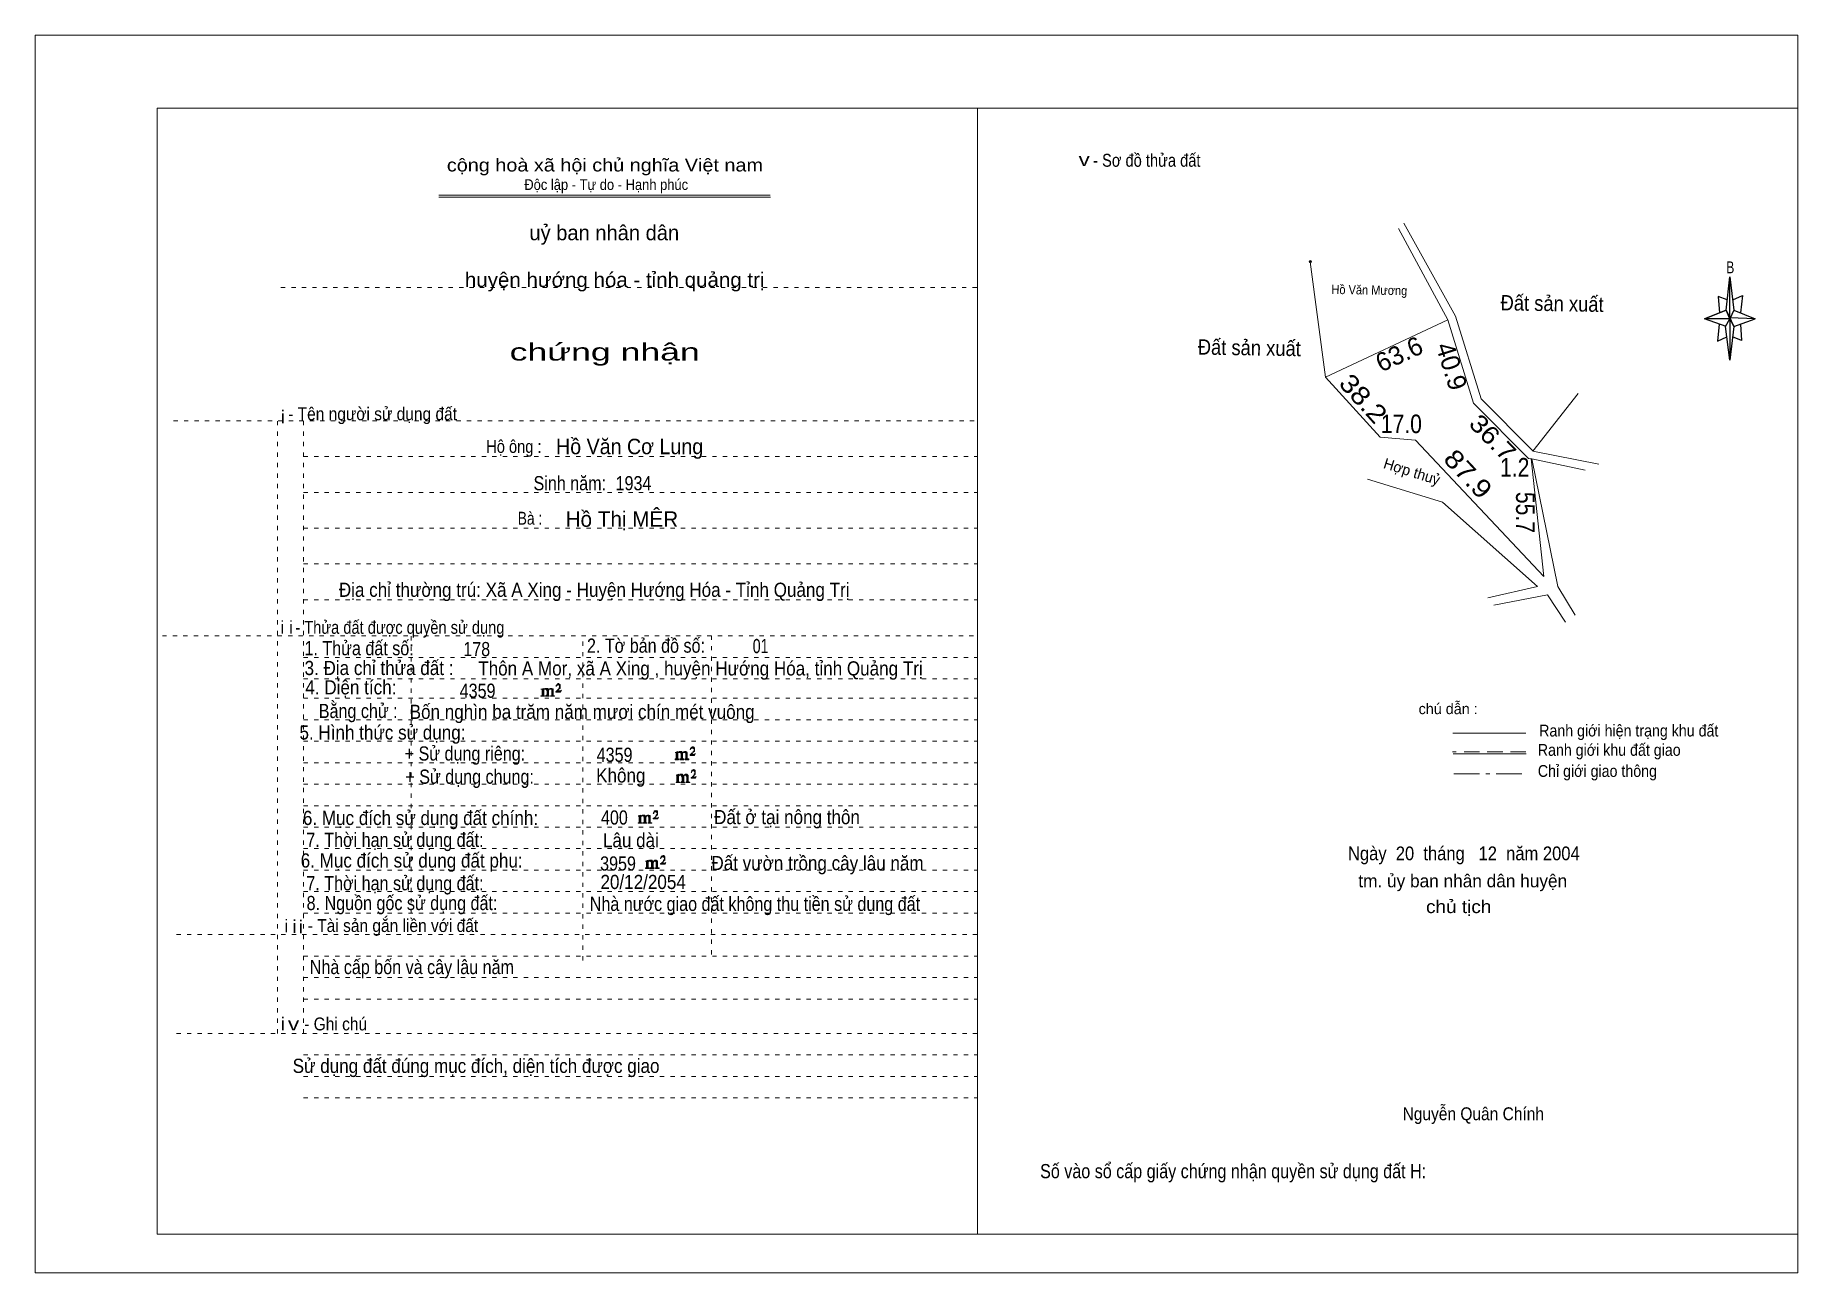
# Model space of a CAD drawing. Header units: centimetres. Extents: x -0.5 to 40.6, y -0.5 to 28.3.
import ezdxf
from ezdxf.enums import TextEntityAlignment as Align

# ---------------------------------------------------------------- set-up
doc = ezdxf.new("R2010")
doc.units = ezdxf.units.CM
doc.header["$LTSCALE"] = 0.12
doc.header["$PDMODE"] = 32
doc.header["$PDSIZE"] = 0.06
for name, pattern in [('DOT_DASHED', [7.7, 5, -1.2, 0.3, -1.2]), ('DOTTED', [1.5, 0.3, -1.2]), ('MEDIUM_DASHED', [4.5, 3, -1.5])]:
    doc.linetypes.add(name, pattern=pattern)
for name, color, linetype, lineweight in [('1', 7, 'DOTTED', 13), ('22', 7, 'Continuous', 13), ('50', 7, 'Continuous', 13)]:
    doc.layers.add(name, color=color, linetype=linetype, lineweight=lineweight)

msp = doc.modelspace()

# ---------------------------------------------------------------- hatches: boundary and pattern name
at = {"layer": '50'}
for points in [[(11.74, 12.97), (11.77, 13.02), (11.77, 13.02), (11.76, 13), (11.74, 13), (11.73, 13), (11.68, 13), (11.71, 13.04), (11.72, 13.05), (11.74, 13.06), (11.74, 13.08), (11.74, 13.1), (11.74, 13.12), (11.74, 13.13), (11.74, 13.15), (11.73, 13.16), (11.72, 13.16), (11.71, 13.17), (11.7, 13.17), (11.68, 13.16), (11.68, 13.16), (11.67, 13.15), (11.66, 13.13), (11.64, 13.11), (11.66, 13.11), (11.66, 13.13), (11.67, 13.13), (11.68, 13.14), (11.7, 13.14), (11.71, 13.14), (11.72, 13.13), (11.73, 13.13), (11.73, 13.1), (11.73, 13.08), (11.71, 13.06), (11.71, 13.04), (11.7, 13.03), (11.64, 12.98), (11.64, 12.97)], [(11.32, 12.91), (11.32, 12.9), (11.32, 12.89), (11.3, 12.89), (11.29, 12.89), (11.29, 12.88), (11.38, 12.88), (11.38, 12.89), (11.37, 12.89), (11.36, 12.89), (11.36, 12.9), (11.36, 12.91), (11.36, 13.02), (11.36, 13.03), (11.37, 13.04), (11.39, 13.04), (11.4, 13.04), (11.41, 13.04), (11.42, 13.03), (11.44, 13), (11.44, 12.91), (11.42, 12.9), (11.42, 12.89), (11.41, 12.89), (11.4, 12.89), (11.4, 12.88), (11.49, 12.88), (11.49, 12.89), (11.48, 12.89), (11.47, 12.89), (11.47, 12.9), (11.47, 12.91), (11.47, 13.02), (11.49, 13.04), (11.5, 13.04), (11.51, 13.04), (11.54, 13.04), (11.54, 13.03), (11.55, 13.02), (11.55, 13), (11.55, 12.91), (11.55, 12.9), (11.54, 12.89), (11.54, 12.89), (11.52, 12.89), (11.52, 12.88), (11.61, 12.88), (11.61, 12.89), (11.6, 12.89), (11.59, 12.89), (11.58, 12.9), (11.58, 12.91), (11.58, 12.98), (11.58, 13.03), (11.58, 13.04), (11.57, 13.05), (11.55, 13.06), (11.52, 13.06), (11.51, 13.06), (11.49, 13.05), (11.46, 13.03), (11.46, 13.04), (11.45, 13.06), (11.44, 13.06), (11.42, 13.06), (11.4, 13.06), (11.39, 13.06), (11.37, 13.04), (11.36, 13.04), (11.36, 13.03), (11.36, 13.03), (11.36, 13.04), (11.36, 13.06), (11.29, 13.04), (11.29, 13.04), (11.3, 13.04), (11.32, 13.03), (11.32, 13.02), (11.32, 13.01)], [(14.44, 11.44), (14.44, 11.43), (14.44, 11.42), (14.43, 11.42), (14.42, 11.42), (14.42, 11.4), (14.5, 11.4), (14.5, 11.42), (14.49, 11.42), (14.48, 11.42), (14.48, 11.43), (14.48, 11.44), (14.48, 11.55), (14.48, 11.56), (14.49, 11.57), (14.52, 11.57), (14.53, 11.57), (14.54, 11.57), (14.55, 11.56), (14.56, 11.52), (14.56, 11.44), (14.55, 11.43), (14.55, 11.42), (14.54, 11.42), (14.53, 11.42), (14.53, 11.4), (14.62, 11.4), (14.62, 11.42), (14.6, 11.42), (14.59, 11.42), (14.59, 11.43), (14.59, 11.44), (14.59, 11.55), (14.62, 11.57), (14.63, 11.57), (14.64, 11.57), (14.66, 11.57), (14.66, 11.56), (14.67, 11.55), (14.67, 11.52), (14.67, 11.44), (14.67, 11.43), (14.66, 11.42), (14.66, 11.42), (14.65, 11.42), (14.65, 11.4), (14.74, 11.4), (14.74, 11.42), (14.72, 11.42), (14.71, 11.42), (14.7, 11.43), (14.7, 11.44), (14.7, 11.51), (14.7, 11.56), (14.7, 11.57), (14.69, 11.58), (14.67, 11.59), (14.65, 11.59), (14.64, 11.59), (14.62, 11.58), (14.58, 11.56), (14.58, 11.57), (14.57, 11.59), (14.56, 11.59), (14.55, 11.59), (14.53, 11.59), (14.52, 11.59), (14.49, 11.57), (14.48, 11.57), (14.48, 11.56), (14.48, 11.56), (14.48, 11.57), (14.48, 11.59), (14.42, 11.57), (14.42, 11.57), (14.43, 11.57), (14.44, 11.56), (14.44, 11.55), (14.44, 11.54)], [(14.87, 11.5), (14.89, 11.55), (14.89, 11.55), (14.88, 11.52), (14.87, 11.52), (14.86, 11.52), (14.8, 11.52), (14.84, 11.57), (14.85, 11.58), (14.87, 11.59), (14.87, 11.61), (14.87, 11.62), (14.87, 11.65), (14.87, 11.66), (14.87, 11.68), (14.86, 11.69), (14.85, 11.69), (14.84, 11.7), (14.82, 11.7), (14.8, 11.69), (14.8, 11.69), (14.79, 11.68), (14.78, 11.66), (14.77, 11.64), (14.78, 11.64), (14.78, 11.66), (14.79, 11.66), (14.8, 11.67), (14.82, 11.67), (14.84, 11.67), (14.85, 11.66), (14.86, 11.66), (14.86, 11.62), (14.86, 11.61), (14.84, 11.59), (14.84, 11.57), (14.82, 11.56), (14.77, 11.51), (14.77, 11.5)], [(14.89, 10.97), (14.91, 11.01), (14.91, 11.01), (14.9, 10.99), (14.89, 10.99), (14.88, 10.99), (14.82, 10.99), (14.86, 11.04), (14.87, 11.05), (14.89, 11.06), (14.89, 11.08), (14.89, 11.09), (14.89, 11.11), (14.89, 11.12), (14.89, 11.15), (14.88, 11.16), (14.87, 11.16), (14.86, 11.17), (14.85, 11.17), (14.82, 11.16), (14.82, 11.16), (14.81, 11.15), (14.8, 11.12), (14.79, 11.1), (14.8, 11.1), (14.8, 11.12), (14.81, 11.12), (14.82, 11.14), (14.85, 11.14), (14.86, 11.14), (14.87, 11.12), (14.88, 11.12), (14.88, 11.09), (14.88, 11.08), (14.86, 11.06), (14.86, 11.04), (14.85, 11.02), (14.79, 10.98), (14.79, 10.97)], [(14.46, 10.9), (14.46, 10.89), (14.46, 10.88), (14.45, 10.88), (14.44, 10.88), (14.44, 10.87), (14.53, 10.87), (14.53, 10.88), (14.52, 10.88), (14.5, 10.88), (14.5, 10.89), (14.5, 10.9), (14.5, 11.01), (14.5, 11.02), (14.52, 11.04), (14.54, 11.04), (14.55, 11.04), (14.56, 11.04), (14.57, 11.02), (14.58, 10.99), (14.58, 10.9), (14.57, 10.89), (14.57, 10.88), (14.56, 10.88), (14.55, 10.88), (14.55, 10.87), (14.64, 10.87), (14.64, 10.88), (14.63, 10.88), (14.62, 10.88), (14.62, 10.89), (14.62, 10.9), (14.62, 11.01), (14.64, 11.04), (14.65, 11.04), (14.66, 11.04), (14.68, 11.04), (14.68, 11.02), (14.69, 11.01), (14.69, 10.99), (14.69, 10.9), (14.69, 10.89), (14.68, 10.88), (14.68, 10.88), (14.67, 10.88), (14.67, 10.87), (14.76, 10.87), (14.76, 10.88), (14.75, 10.88), (14.74, 10.88), (14.72, 10.89), (14.72, 10.9), (14.72, 10.98), (14.72, 11.02), (14.72, 11.04), (14.71, 11.05), (14.69, 11.06), (14.67, 11.06), (14.66, 11.06), (14.64, 11.05), (14.6, 11.02), (14.6, 11.04), (14.59, 11.06), (14.58, 11.06), (14.57, 11.06), (14.55, 11.06), (14.54, 11.06), (14.52, 11.04), (14.5, 11.04), (14.5, 11.02), (14.5, 11.02), (14.5, 11.04), (14.5, 11.06), (14.44, 11.04), (14.44, 11.04), (14.45, 11.04), (14.46, 11.02), (14.46, 11.01), (14.46, 11)], [(13.58, 9.95), (13.58, 9.94), (13.58, 9.93), (13.57, 9.93), (13.56, 9.93), (13.56, 9.92), (13.65, 9.92), (13.65, 9.93), (13.64, 9.93), (13.62, 9.93), (13.62, 9.94), (13.62, 9.95), (13.62, 10.06), (13.62, 10.07), (13.64, 10.09), (13.66, 10.09), (13.67, 10.09), (13.68, 10.09), (13.69, 10.07), (13.7, 10.04), (13.7, 9.95), (13.69, 9.94), (13.69, 9.93), (13.68, 9.93), (13.67, 9.93), (13.67, 9.92), (13.76, 9.92), (13.76, 9.93), (13.75, 9.93), (13.74, 9.93), (13.74, 9.94), (13.74, 9.95), (13.74, 10.06), (13.76, 10.09), (13.77, 10.09), (13.78, 10.09), (13.8, 10.09), (13.8, 10.07), (13.81, 10.06), (13.81, 10.04), (13.81, 9.95), (13.81, 9.94), (13.8, 9.93), (13.8, 9.93), (13.79, 9.93), (13.79, 9.92), (13.88, 9.92), (13.88, 9.93), (13.87, 9.93), (13.86, 9.93), (13.84, 9.94), (13.84, 9.95), (13.84, 10.03), (13.84, 10.07), (13.84, 10.09), (13.83, 10.1), (13.81, 10.11), (13.79, 10.11), (13.78, 10.11), (13.76, 10.1), (13.72, 10.07), (13.72, 10.09), (13.71, 10.11), (13.7, 10.11), (13.69, 10.11), (13.67, 10.11), (13.66, 10.11), (13.64, 10.09), (13.62, 10.09), (13.62, 10.07), (13.62, 10.07), (13.62, 10.09), (13.62, 10.11), (13.56, 10.09), (13.56, 10.09), (13.57, 10.09), (13.58, 10.07), (13.58, 10.06), (13.58, 10.05)], [(14.01, 10.02), (14.03, 10.06), (14.03, 10.06), (14.02, 10.04), (14.01, 10.04), (14, 10.04), (13.94, 10.04), (13.98, 10.09), (13.99, 10.1), (14.01, 10.11), (14.01, 10.13), (14.01, 10.14), (14.01, 10.16), (14.01, 10.17), (14.01, 10.2), (14, 10.21), (13.99, 10.21), (13.98, 10.22), (13.97, 10.22), (13.94, 10.21), (13.94, 10.21), (13.93, 10.2), (13.92, 10.17), (13.91, 10.15), (13.92, 10.15), (13.92, 10.17), (13.93, 10.17), (13.94, 10.19), (13.97, 10.19), (13.98, 10.19), (13.99, 10.17), (14, 10.17), (14, 10.14), (14, 10.13), (13.98, 10.11), (13.98, 10.09), (13.97, 10.07), (13.91, 10.03), (13.91, 10.02)], [(13.75, 8.9), (13.75, 8.89), (13.75, 8.88), (13.74, 8.88), (13.73, 8.88), (13.73, 8.87), (13.82, 8.87), (13.82, 8.88), (13.81, 8.88), (13.79, 8.88), (13.79, 8.89), (13.79, 8.9), (13.79, 9.01), (13.79, 9.02), (13.81, 9.04), (13.83, 9.04), (13.84, 9.04), (13.85, 9.04), (13.86, 9.02), (13.87, 8.99), (13.87, 8.9), (13.86, 8.89), (13.86, 8.88), (13.85, 8.88), (13.84, 8.88), (13.84, 8.87), (13.93, 8.87), (13.93, 8.88), (13.92, 8.88), (13.91, 8.88), (13.91, 8.89), (13.91, 8.9), (13.91, 9.01), (13.93, 9.04), (13.94, 9.04), (13.95, 9.04), (13.97, 9.04), (13.97, 9.02), (13.98, 9.01), (13.98, 8.99), (13.98, 8.9), (13.98, 8.89), (13.97, 8.88), (13.97, 8.88), (13.96, 8.88), (13.96, 8.87), (14.05, 8.87), (14.05, 8.88), (14.04, 8.88), (14.03, 8.88), (14.01, 8.89), (14.01, 8.9), (14.01, 8.98), (14.01, 9.02), (14.01, 9.04), (14, 9.05), (13.98, 9.06), (13.96, 9.06), (13.95, 9.06), (13.93, 9.05), (13.89, 9.02), (13.89, 9.04), (13.88, 9.06), (13.87, 9.06), (13.86, 9.06), (13.84, 9.06), (13.83, 9.06), (13.81, 9.04), (13.79, 9.04), (13.79, 9.02), (13.79, 9.02), (13.79, 9.04), (13.79, 9.06), (13.73, 9.04), (13.73, 9.04), (13.74, 9.04), (13.75, 9.02), (13.75, 9.01), (13.75, 9)], [(14.18, 8.97), (14.2, 9.01), (14.2, 9.01), (14.19, 8.99), (14.18, 8.99), (14.17, 8.99), (14.11, 8.99), (14.15, 9.04), (14.16, 9.05), (14.18, 9.06), (14.18, 9.08), (14.18, 9.09), (14.18, 9.11), (14.18, 9.12), (14.18, 9.15), (14.17, 9.16), (14.16, 9.16), (14.15, 9.17), (14.14, 9.17), (14.11, 9.16), (14.11, 9.16), (14.1, 9.15), (14.09, 9.12), (14.08, 9.1), (14.09, 9.1), (14.09, 9.12), (14.1, 9.12), (14.11, 9.14), (14.14, 9.14), (14.15, 9.14), (14.16, 9.12), (14.17, 9.12), (14.17, 9.09), (14.17, 9.08), (14.15, 9.06), (14.15, 9.04), (14.14, 9.02), (14.08, 8.98), (14.08, 8.97)]]:
    msp.add_hatch(color=256, dxfattribs=at).paths.add_polyline_path(points)

# ---------------------------------------------------------------- linework, layer by layer
at = {"layer": '1', "linetype": 'Continuous'}
for p, q in [((2.36, 0.36), (2.36, 26.56)), ((2.36, 26.56), (40.56, 26.56)), ((21.46, 0.36), (21.46, 26.56)), ((40.56, 0.36), (40.56, 26.56)), ((8.92, 24.54), (16.63, 24.54)), ((8.92, 24.49), (16.64, 24.49)), ((2.36, 0.36), (40.56, 0.36))]:
    msp.add_line(p, q, dxfattribs=at)
at = {"layer": '1'}
for p, q in [((5.24, 22.39), (21.46, 22.39)), ((2.74, 19.29), (21.46, 19.29)), ((5.16, 5.03), (5.16, 19.29)), ((5.77, 5.03), (5.77, 19.29)), ((5.77, 18.46), (21.46, 18.46)), ((5.77, 17.62), (21.46, 17.62)), ((5.77, 16.79), (21.46, 16.79)), ((5.77, 15.96), (21.46, 15.96)), ((5.77, 15.12), (21.46, 15.12)), ((2.48, 14.28), (21.46, 14.28)), ((8.27, 7.83), (8.27, 14.28)), ((12.27, 6.73), (12.27, 14.28)), ((15.27, 6.87), (15.27, 14.28)), ((5.77, 13.78), (21.46, 13.78)), ((5.77, 13.28), (21.46, 13.28)), ((5.77, 12.83), (21.46, 12.83)), ((5.77, 12.33), (21.46, 12.33)), ((5.77, 11.83), (21.46, 11.83)), ((5.77, 11.33), (21.46, 11.33)), ((5.77, 10.83), (21.46, 10.83)), ((5.77, 10.33), (21.46, 10.33)), ((5.77, 9.83), (21.46, 9.83)), ((5.77, 9.33), (21.46, 9.33)), ((5.77, 8.83), (21.46, 8.83)), ((5.77, 8.33), (21.46, 8.33)), ((5.77, 7.83), (21.46, 7.83)), ((2.81, 7.33), (21.46, 7.33)), ((5.77, 6.83), (21.46, 6.83)), ((5.77, 6.33), (21.46, 6.33)), ((5.77, 5.83), (21.46, 5.83)), ((2.81, 5.03), (21.46, 5.03)), ((5.77, 4.53), (21.46, 4.53)), ((5.77, 4.03), (21.46, 4.03)), ((5.77, 3.53), (21.46, 3.53))]:
    msp.add_line(p, q, dxfattribs=at)
at = {"layer": '1', "linetype": 'Continuous'}
msp.add_lwpolyline([(-0.48, -0.54), (40.56, -0.54), (40.56, 28.26), (-0.48, 28.26)], close=True, dxfattribs=at)
at = {"layer": '22'}
for p, q in [((32.41, 21.64), (31.26, 23.76)), ((29.21, 22.99), (29.56, 20.3)), ((29.56, 20.3), (32.41, 21.64)), ((35.45, 19.92), (34.39, 18.58)), ((35.93, 18.28), (34.39, 18.58)), ((34.37, 18.4), (34.35, 18.4)), ((34.37, 18.4), (35.61, 18.14))]:
    msp.add_line(p, q, dxfattribs=at)
for points in [[(34.39, 18.58), (34.38, 18.6), (33.19, 19.8), (32.59, 21.72), (31.39, 23.89)], [(34.35, 18.4), (34.29, 18.41), (33.01, 19.7), (32.41, 21.64)], [(29.56, 20.3), (30.84, 18.91), (31.66, 18.84), (34.65, 15.66), (34.35, 18.4)], [(34.37, 18.4), (34.97, 15.43), (35.38, 14.76)], [(33.34, 15.17), (34.5, 15.43), (32.29, 17.39), (30.54, 17.93)], [(35.15, 14.6), (34.73, 15.24), (33.48, 15)]]:
    msp.add_lwpolyline(points, dxfattribs=at)
msp.add_lwpolyline([(29.56, 20.3), (32.41, 21.64), (33.01, 19.7), (34.29, 18.41), (34.35, 18.4), (34.65, 15.66), (31.66, 18.84), (30.84, 18.91)], close=True, dxfattribs=at)
msp.add_point((29.21, 22.99), dxfattribs=at)
at = {"layer": '50', "lineweight": 25}
for p, q in [((38.89, 21.86), (38.98, 22.64)), ((39.07, 21.86), (39.57, 21.66)), ((38.89, 21.48), (38.39, 21.66)), ((39.07, 21.48), (38.98, 20.7)), ((39.23, 21.54), (39.25, 21.16)), ((39.25, 21.16), (39.04, 21.24))]:
    msp.add_line(p, q, dxfattribs=at)
at = {"layer": '50'}
for p, q in [((34.23, 12.02), (32.53, 12.02)), ((34.24, 11.54), (32.54, 11.54))]:
    msp.add_line(p, q, dxfattribs=at)
at = {"layer": '50', "linetype": 'MEDIUM_DASHED'}
msp.add_line((34.23, 11.58), (32.52, 11.58), dxfattribs=at)
at = {"layer": '50', "linetype": 'DOT_DASHED'}
msp.add_line((32.55, 11.07), (34.26, 11.07), dxfattribs=at)
at = {"layer": '50', "lineweight": 25}
for points in [[(38.98, 22.64), (39.07, 21.86), (38.98, 21.66)], [(38.98, 21.66), (38.39, 21.66), (38.89, 21.86), (39.07, 21.48), (39.57, 21.66), (38.98, 21.68)], [(38.98, 21.66), (38.98, 20.7), (38.88, 21.48)]]:
    msp.add_lwpolyline(points, close=True, dxfattribs=at)
for points in [[(38.92, 22.1), (38.71, 22.18), (38.74, 21.8)], [(39.05, 22.1), (39.27, 22.2), (39.23, 21.8)], [(38.98, 21.66), (38.89, 21.86), (38.39, 21.66)], [(38.73, 21.54), (38.69, 21.14), (38.91, 21.24)], [(38.98, 21.66), (39.07, 21.48), (39.57, 21.66)]]:
    msp.add_lwpolyline(points, dxfattribs=at)
at = {"layer": '50'}
for points in [[(11.74, 12.97), (11.77, 13.02), (11.77, 13.02), (11.76, 13), (11.74, 13), (11.73, 13), (11.68, 13), (11.71, 13.04), (11.72, 13.05), (11.74, 13.06), (11.74, 13.08), (11.74, 13.1), (11.74, 13.12), (11.74, 13.13), (11.74, 13.15), (11.73, 13.16), (11.72, 13.16), (11.71, 13.17), (11.7, 13.17), (11.68, 13.16), (11.68, 13.16), (11.67, 13.15), (11.66, 13.13), (11.64, 13.11), (11.66, 13.11), (11.66, 13.13), (11.67, 13.13), (11.68, 13.14), (11.7, 13.14), (11.71, 13.14), (11.72, 13.13), (11.73, 13.13), (11.73, 13.1), (11.73, 13.08), (11.71, 13.06), (11.71, 13.04), (11.7, 13.03), (11.64, 12.98), (11.64, 12.97)], [(11.32, 12.91), (11.32, 12.9), (11.32, 12.89), (11.3, 12.89), (11.29, 12.89), (11.29, 12.88), (11.38, 12.88), (11.38, 12.89), (11.37, 12.89), (11.36, 12.89), (11.36, 12.9), (11.36, 12.91), (11.36, 13.02), (11.36, 13.03), (11.37, 13.04), (11.39, 13.04), (11.4, 13.04), (11.41, 13.04), (11.42, 13.03), (11.44, 13), (11.44, 12.91), (11.42, 12.9), (11.42, 12.89), (11.41, 12.89), (11.4, 12.89), (11.4, 12.88), (11.49, 12.88), (11.49, 12.89), (11.48, 12.89), (11.47, 12.89), (11.47, 12.9), (11.47, 12.91), (11.47, 13.02), (11.49, 13.04), (11.5, 13.04), (11.51, 13.04), (11.54, 13.04), (11.54, 13.03), (11.55, 13.02), (11.55, 13), (11.55, 12.91), (11.55, 12.9), (11.54, 12.89), (11.54, 12.89), (11.52, 12.89), (11.52, 12.88), (11.61, 12.88), (11.61, 12.89), (11.6, 12.89), (11.59, 12.89), (11.58, 12.9), (11.58, 12.91), (11.58, 12.98), (11.58, 13.03), (11.58, 13.04), (11.57, 13.05), (11.55, 13.06), (11.52, 13.06), (11.51, 13.06), (11.49, 13.05), (11.46, 13.03), (11.46, 13.04), (11.45, 13.06), (11.44, 13.06), (11.42, 13.06), (11.4, 13.06), (11.39, 13.06), (11.37, 13.04), (11.36, 13.04), (11.36, 13.03), (11.36, 13.03), (11.36, 13.04), (11.36, 13.06), (11.29, 13.04), (11.29, 13.04), (11.3, 13.04), (11.32, 13.03), (11.32, 13.02), (11.32, 13.01)], [(14.44, 11.44), (14.44, 11.43), (14.44, 11.42), (14.43, 11.42), (14.42, 11.42), (14.42, 11.4), (14.5, 11.4), (14.5, 11.42), (14.49, 11.42), (14.48, 11.42), (14.48, 11.43), (14.48, 11.44), (14.48, 11.55), (14.48, 11.56), (14.49, 11.57), (14.52, 11.57), (14.53, 11.57), (14.54, 11.57), (14.55, 11.56), (14.56, 11.52), (14.56, 11.44), (14.55, 11.43), (14.55, 11.42), (14.54, 11.42), (14.53, 11.42), (14.53, 11.4), (14.62, 11.4), (14.62, 11.42), (14.6, 11.42), (14.59, 11.42), (14.59, 11.43), (14.59, 11.44), (14.59, 11.55), (14.62, 11.57), (14.63, 11.57), (14.64, 11.57), (14.66, 11.57), (14.66, 11.56), (14.67, 11.55), (14.67, 11.52), (14.67, 11.44), (14.67, 11.43), (14.66, 11.42), (14.66, 11.42), (14.65, 11.42), (14.65, 11.4), (14.74, 11.4), (14.74, 11.42), (14.72, 11.42), (14.71, 11.42), (14.7, 11.43), (14.7, 11.44), (14.7, 11.51), (14.7, 11.56), (14.7, 11.57), (14.69, 11.58), (14.67, 11.59), (14.65, 11.59), (14.64, 11.59), (14.62, 11.58), (14.58, 11.56), (14.58, 11.57), (14.57, 11.59), (14.56, 11.59), (14.55, 11.59), (14.53, 11.59), (14.52, 11.59), (14.49, 11.57), (14.48, 11.57), (14.48, 11.56), (14.48, 11.56), (14.48, 11.57), (14.48, 11.59), (14.42, 11.57), (14.42, 11.57), (14.43, 11.57), (14.44, 11.56), (14.44, 11.55), (14.44, 11.54)], [(14.87, 11.5), (14.89, 11.55), (14.89, 11.55), (14.88, 11.52), (14.87, 11.52), (14.86, 11.52), (14.8, 11.52), (14.84, 11.57), (14.85, 11.58), (14.87, 11.59), (14.87, 11.61), (14.87, 11.62), (14.87, 11.65), (14.87, 11.66), (14.87, 11.68), (14.86, 11.69), (14.85, 11.69), (14.84, 11.7), (14.82, 11.7), (14.8, 11.69), (14.8, 11.69), (14.79, 11.68), (14.78, 11.66), (14.77, 11.64), (14.78, 11.64), (14.78, 11.66), (14.79, 11.66), (14.8, 11.67), (14.82, 11.67), (14.84, 11.67), (14.85, 11.66), (14.86, 11.66), (14.86, 11.62), (14.86, 11.61), (14.84, 11.59), (14.84, 11.57), (14.82, 11.56), (14.77, 11.51), (14.77, 11.5)], [(14.89, 10.97), (14.91, 11.01), (14.91, 11.01), (14.9, 10.99), (14.89, 10.99), (14.88, 10.99), (14.82, 10.99), (14.86, 11.04), (14.87, 11.05), (14.89, 11.06), (14.89, 11.08), (14.89, 11.09), (14.89, 11.11), (14.89, 11.12), (14.89, 11.15), (14.88, 11.16), (14.87, 11.16), (14.86, 11.17), (14.85, 11.17), (14.82, 11.16), (14.82, 11.16), (14.81, 11.15), (14.8, 11.12), (14.79, 11.1), (14.8, 11.1), (14.8, 11.12), (14.81, 11.12), (14.82, 11.14), (14.85, 11.14), (14.86, 11.14), (14.87, 11.12), (14.88, 11.12), (14.88, 11.09), (14.88, 11.08), (14.86, 11.06), (14.86, 11.04), (14.85, 11.02), (14.79, 10.98), (14.79, 10.97)], [(14.46, 10.9), (14.46, 10.89), (14.46, 10.88), (14.45, 10.88), (14.44, 10.88), (14.44, 10.87), (14.53, 10.87), (14.53, 10.88), (14.52, 10.88), (14.5, 10.88), (14.5, 10.89), (14.5, 10.9), (14.5, 11.01), (14.5, 11.02), (14.52, 11.04), (14.54, 11.04), (14.55, 11.04), (14.56, 11.04), (14.57, 11.02), (14.58, 10.99), (14.58, 10.9), (14.57, 10.89), (14.57, 10.88), (14.56, 10.88), (14.55, 10.88), (14.55, 10.87), (14.64, 10.87), (14.64, 10.88), (14.63, 10.88), (14.62, 10.88), (14.62, 10.89), (14.62, 10.9), (14.62, 11.01), (14.64, 11.04), (14.65, 11.04), (14.66, 11.04), (14.68, 11.04), (14.68, 11.02), (14.69, 11.01), (14.69, 10.99), (14.69, 10.9), (14.69, 10.89), (14.68, 10.88), (14.68, 10.88), (14.67, 10.88), (14.67, 10.87), (14.76, 10.87), (14.76, 10.88), (14.75, 10.88), (14.74, 10.88), (14.72, 10.89), (14.72, 10.9), (14.72, 10.98), (14.72, 11.02), (14.72, 11.04), (14.71, 11.05), (14.69, 11.06), (14.67, 11.06), (14.66, 11.06), (14.64, 11.05), (14.6, 11.02), (14.6, 11.04), (14.59, 11.06), (14.58, 11.06), (14.57, 11.06), (14.55, 11.06), (14.54, 11.06), (14.52, 11.04), (14.5, 11.04), (14.5, 11.02), (14.5, 11.02), (14.5, 11.04), (14.5, 11.06), (14.44, 11.04), (14.44, 11.04), (14.45, 11.04), (14.46, 11.02), (14.46, 11.01), (14.46, 11)], [(13.58, 9.95), (13.58, 9.94), (13.58, 9.93), (13.57, 9.93), (13.56, 9.93), (13.56, 9.92), (13.65, 9.92), (13.65, 9.93), (13.64, 9.93), (13.62, 9.93), (13.62, 9.94), (13.62, 9.95), (13.62, 10.06), (13.62, 10.07), (13.64, 10.09), (13.66, 10.09), (13.67, 10.09), (13.68, 10.09), (13.69, 10.07), (13.7, 10.04), (13.7, 9.95), (13.69, 9.94), (13.69, 9.93), (13.68, 9.93), (13.67, 9.93), (13.67, 9.92), (13.76, 9.92), (13.76, 9.93), (13.75, 9.93), (13.74, 9.93), (13.74, 9.94), (13.74, 9.95), (13.74, 10.06), (13.76, 10.09), (13.77, 10.09), (13.78, 10.09), (13.8, 10.09), (13.8, 10.07), (13.81, 10.06), (13.81, 10.04), (13.81, 9.95), (13.81, 9.94), (13.8, 9.93), (13.8, 9.93), (13.79, 9.93), (13.79, 9.92), (13.88, 9.92), (13.88, 9.93), (13.87, 9.93), (13.86, 9.93), (13.84, 9.94), (13.84, 9.95), (13.84, 10.03), (13.84, 10.07), (13.84, 10.09), (13.83, 10.1), (13.81, 10.11), (13.79, 10.11), (13.78, 10.11), (13.76, 10.1), (13.72, 10.07), (13.72, 10.09), (13.71, 10.11), (13.7, 10.11), (13.69, 10.11), (13.67, 10.11), (13.66, 10.11), (13.64, 10.09), (13.62, 10.09), (13.62, 10.07), (13.62, 10.07), (13.62, 10.09), (13.62, 10.11), (13.56, 10.09), (13.56, 10.09), (13.57, 10.09), (13.58, 10.07), (13.58, 10.06), (13.58, 10.05)], [(14.01, 10.02), (14.03, 10.06), (14.03, 10.06), (14.02, 10.04), (14.01, 10.04), (14, 10.04), (13.94, 10.04), (13.98, 10.09), (13.99, 10.1), (14.01, 10.11), (14.01, 10.13), (14.01, 10.14), (14.01, 10.16), (14.01, 10.17), (14.01, 10.2), (14, 10.21), (13.99, 10.21), (13.98, 10.22), (13.97, 10.22), (13.94, 10.21), (13.94, 10.21), (13.93, 10.2), (13.92, 10.17), (13.91, 10.15), (13.92, 10.15), (13.92, 10.17), (13.93, 10.17), (13.94, 10.19), (13.97, 10.19), (13.98, 10.19), (13.99, 10.17), (14, 10.17), (14, 10.14), (14, 10.13), (13.98, 10.11), (13.98, 10.09), (13.97, 10.07), (13.91, 10.03), (13.91, 10.02)], [(13.75, 8.9), (13.75, 8.89), (13.75, 8.88), (13.74, 8.88), (13.73, 8.88), (13.73, 8.87), (13.82, 8.87), (13.82, 8.88), (13.81, 8.88), (13.79, 8.88), (13.79, 8.89), (13.79, 8.9), (13.79, 9.01), (13.79, 9.02), (13.81, 9.04), (13.83, 9.04), (13.84, 9.04), (13.85, 9.04), (13.86, 9.02), (13.87, 8.99), (13.87, 8.9), (13.86, 8.89), (13.86, 8.88), (13.85, 8.88), (13.84, 8.88), (13.84, 8.87), (13.93, 8.87), (13.93, 8.88), (13.92, 8.88), (13.91, 8.88), (13.91, 8.89), (13.91, 8.9), (13.91, 9.01), (13.93, 9.04), (13.94, 9.04), (13.95, 9.04), (13.97, 9.04), (13.97, 9.02), (13.98, 9.01), (13.98, 8.99), (13.98, 8.9), (13.98, 8.89), (13.97, 8.88), (13.97, 8.88), (13.96, 8.88), (13.96, 8.87), (14.05, 8.87), (14.05, 8.88), (14.04, 8.88), (14.03, 8.88), (14.01, 8.89), (14.01, 8.9), (14.01, 8.98), (14.01, 9.02), (14.01, 9.04), (14, 9.05), (13.98, 9.06), (13.96, 9.06), (13.95, 9.06), (13.93, 9.05), (13.89, 9.02), (13.89, 9.04), (13.88, 9.06), (13.87, 9.06), (13.86, 9.06), (13.84, 9.06), (13.83, 9.06), (13.81, 9.04), (13.79, 9.04), (13.79, 9.02), (13.79, 9.02), (13.79, 9.04), (13.79, 9.06), (13.73, 9.04), (13.73, 9.04), (13.74, 9.04), (13.75, 9.02), (13.75, 9.01), (13.75, 9)], [(14.18, 8.97), (14.2, 9.01), (14.2, 9.01), (14.19, 8.99), (14.18, 8.99), (14.17, 8.99), (14.11, 8.99), (14.15, 9.04), (14.16, 9.05), (14.18, 9.06), (14.18, 9.08), (14.18, 9.09), (14.18, 9.11), (14.18, 9.12), (14.18, 9.15), (14.17, 9.16), (14.16, 9.16), (14.15, 9.17), (14.14, 9.17), (14.11, 9.16), (14.11, 9.16), (14.1, 9.15), (14.09, 9.12), (14.08, 9.1), (14.09, 9.1), (14.09, 9.12), (14.1, 9.12), (14.11, 9.14), (14.14, 9.14), (14.15, 9.14), (14.16, 9.12), (14.17, 9.12), (14.17, 9.09), (14.17, 9.08), (14.15, 9.06), (14.15, 9.04), (14.14, 9.02), (14.08, 8.98), (14.08, 8.97)]]:
    msp.add_lwpolyline(points, close=True, dxfattribs=at)

# ---------------------------------------------------------------- texts
at = {"layer": '1'}
for s, height, width, p in [('v', 0.3, 1.3, (23.945, 25.22)), ('- Sơ đồ thửa đất ', 0.3, 0.85, (25.45, 25.2)), ('cộng hoà xã hội chủ nghĩa Việt nam', 0.3, 1.15, (12.785, 25.09)), ('Độc lập - Tự do - Hạnh phúc', 0.25, 0.9, (12.815, 24.66)), ('chứng nhận', 0.4, 1.55, (12.78, 20.69)), ('- Tên người sử dụng đất', 0.3, 0.9, (7.375, 19.3)), ('- Thửa đất được quyền sử dụng', 0.3, 0.85, (8.01, 14.33)), ('- Tài sản gắn liền với đất ', 0.3, 0.9, (7.9, 7.39)), ('- Ghi chú', 0.3, 0.9, (6.515, 5.1)), ('v', 0.3, 1.3, (5.535, 5.1)), ('Nguyễn Quân Chính', 0.3, 0.9, (33.005, 3.01))]:
    msp.add_text(s, height=height, dxfattribs=dict(at, width=width)).set_placement(p, align=Align.CENTER)
for s, height, p in [('uỷ ban nhân dân', 0.35, (12.77, 23.49)), ('i', 0.3, (5.285, 19.23)), ('i', 0.3, (5.275, 14.33)), ('i', 0.3, (5.475, 14.33)), ('i', 0.3, (5.365, 7.38)), ('i', 0.3, (5.555, 7.37)), ('i', 0.3, (5.705, 7.36)), ('i', 0.3, (5.285, 5.1))]:
    msp.add_text(s, height=height, dxfattribs=at).set_placement(p, align=Align.CENTER)
at = {"layer": '22', "width": 0.9}
for s, height, p in [('Hồ Văn Mương', 0.213, (30.583, 22.225)), ('Đất sản xuất', 0.3552, (34.837, 21.84)), ('Đất sản xuất', 0.3552, (27.787, 20.81))]:
    msp.add_text(s, height=height, rotation=359.036, dxfattribs=at).set_placement(p, align=Align.CENTER)
at = {"layer": '22'}
msp.add_text('Hợp thuỷ', height=0.2467, rotation=342.511, dxfattribs=at).set_placement((31.538, 17.988), align=Align.CENTER)
at = {"layer": '50'}
for s, height, width, p in [('B', 0.276, 0.75, (38.99, 22.72)), ('  huyện hướng hóa - tỉnh quảng trị', 0.34, 1.05, (12.88, 22.4)), ('17.0', 0.432, 0.85, (31.33, 19)), ('Hồ Văn Cơ Lung', 0.36, 0.95, (13.36, 18.51)), ('Hộ ông :', 0.3, 0.85, (10.665, 18.54)), ('1.2', 0.432, 0.85, (33.97, 17.99)), ('Sinh năm:           ', 0.33, 0.85, (12.54, 17.67)), ('1934', 0.33, 0.85, (13.45, 17.67)), ('Bà :', 0.3, 0.8, (11.04, 16.87)), ('Địa chỉ thường trú: Xã A Xing - Huyện Hướng Hóa - Tỉnh Quảng Trị', 0.33, 0.9, (12.535, 15.19)), ('1. Thửa đất số:  ', 0.33, 0.85, (7.165, 13.83)), ('178', 0.33, 0.85, (9.8, 13.81)), ('2. Tờ bản đồ số:  ', 0.33, 0.85, (13.845, 13.89)), ('01', 0.33, 0.75, (16.41, 13.88)), ('3. Địa chỉ thửa đất : ', 0.33, 0.9, (7.58, 13.37)), ('Thôn A Mor, xã A Xing , huyện Hướng Hóa, tỉnh Quảng Trị', 0.33, 0.9, (15.01, 13.36)), ('4. Diện tích: ', 0.33, 0.9, (6.925, 12.92)), ('4359', 0.33, 0.85, (9.82, 12.84)), ('Bằng chử :', 0.33, 0.85, (7.04, 12.37)), ('Bốn nghìn ba trăm năm mươi chín mét vuông', 0.33, 0.9, (12.255, 12.35)), ('5. Hình thức sử dụng:', 0.33, 0.9, (7.605, 11.87)), ('Ranh giới hiện trạng khu đất', 0.275, 0.9, (36.625, 11.94)), ('+ Sử dụng riêng:', 0.33, 0.85, (9.525, 11.38)), ('4359', 0.33, 0.85, (13.01, 11.35)), ('Ranh giới khu đất giao', 0.275, 0.9, (36.17, 11.49)), ('+ Sử dụng chung:', 0.33, 0.85, (9.635, 10.84)), ('Không', 0.33, 0.9, (13.155, 10.87)), ('Chỉ giới giao thông', 0.275, 0.9, (35.895, 11)), ('Đất ở tại nông thôn', 0.33, 0.9, (17.025, 9.9)), ('6. Mục đích sử dụng đất chính:', 0.33, 0.9, (8.49, 9.88)), ('400', 0.33, 0.85, (13.005, 9.89)), ('7. Thời hạn sử dụng đất:', 0.33, 0.85, (7.895, 9.37)), ('Lâu dài', 0.33, 0.9, (13.39, 9.36)), ('6. Mục đích sử dụng đất phụ:', 0.33, 0.9, (8.285, 8.89)), ('3959', 0.33, 0.85, (13.09, 8.82)), ('Đất vườn trồng cây lâu năm', 0.33, 0.9, (17.735, 8.83)), ('Ngày  20  tháng   12  năm 2004', 0.32, 0.9, (32.785, 9.06)), ('7. Thời hạn sử dụng đất:', 0.33, 0.85, (7.895, 8.36)), ('20/12/2054', 0.33, 0.9, (13.675, 8.39)), ('8. Nguồn gốc sử dụng đất:', 0.33, 0.85, (8.06, 7.9)), ('Nhà nước giao đất không thu tiền sử dụng đất ', 0.33, 0.85, (16.33, 7.88)), ('chủ tịch', 0.3, 1.1, (32.665, 7.83)), ('Nhà cấp bốn và cây lâu năm', 0.33, 0.85, (8.29, 6.41)), ('Sử dụng đất đúng mục đích, diện tích được giao', 0.33, 0.9, (9.785, 4.11)), ('Số vào sổ cấp giấy chứng nhận quyền sử dụng đất H: ', 0.33, 0.85, (27.465, 1.66))]:
    msp.add_text(s, height=height, dxfattribs=dict(at, width=width)).set_placement(p, align=Align.CENTER)
for s, height, rotation, p in [('63.6', 0.432, 24.93, (31.369, 20.646)), ('40.9', 0.4319, 287.36, (32.294, 20.494))]:
    msp.add_text(s, height=height, rotation=rotation, dxfattribs=at).set_placement(p, align=Align.CENTER)
for s, height, rotation, width, p in [('38.2', 0.432, 312.161, 1.15, (30.283, 19.66)), ('36.7', 0.4147, 314.262, 1.15, (33.308, 18.75)), ('87.9', 0.432, 313.138, 1.15, (32.726, 17.903)), ('55.7', 0.432, 270, 0.85, (34, 17.155))]:
    msp.add_text(s, height=height, rotation=rotation, dxfattribs=dict(at, width=width)).set_placement(p, align=Align.CENTER)
for s, height, p in [('Hồ Thị MÊR', 0.36, (13.18, 16.82)), ('chú dẫn :', 0.25, (32.42, 12.46)), ('tm. ủy ban nhân dân huyện ', 0.3, (32.815, 8.43))]:
    msp.add_text(s, height=height, dxfattribs=at).set_placement(p, align=Align.CENTER)

doc.saveas('drawing.dxf')
